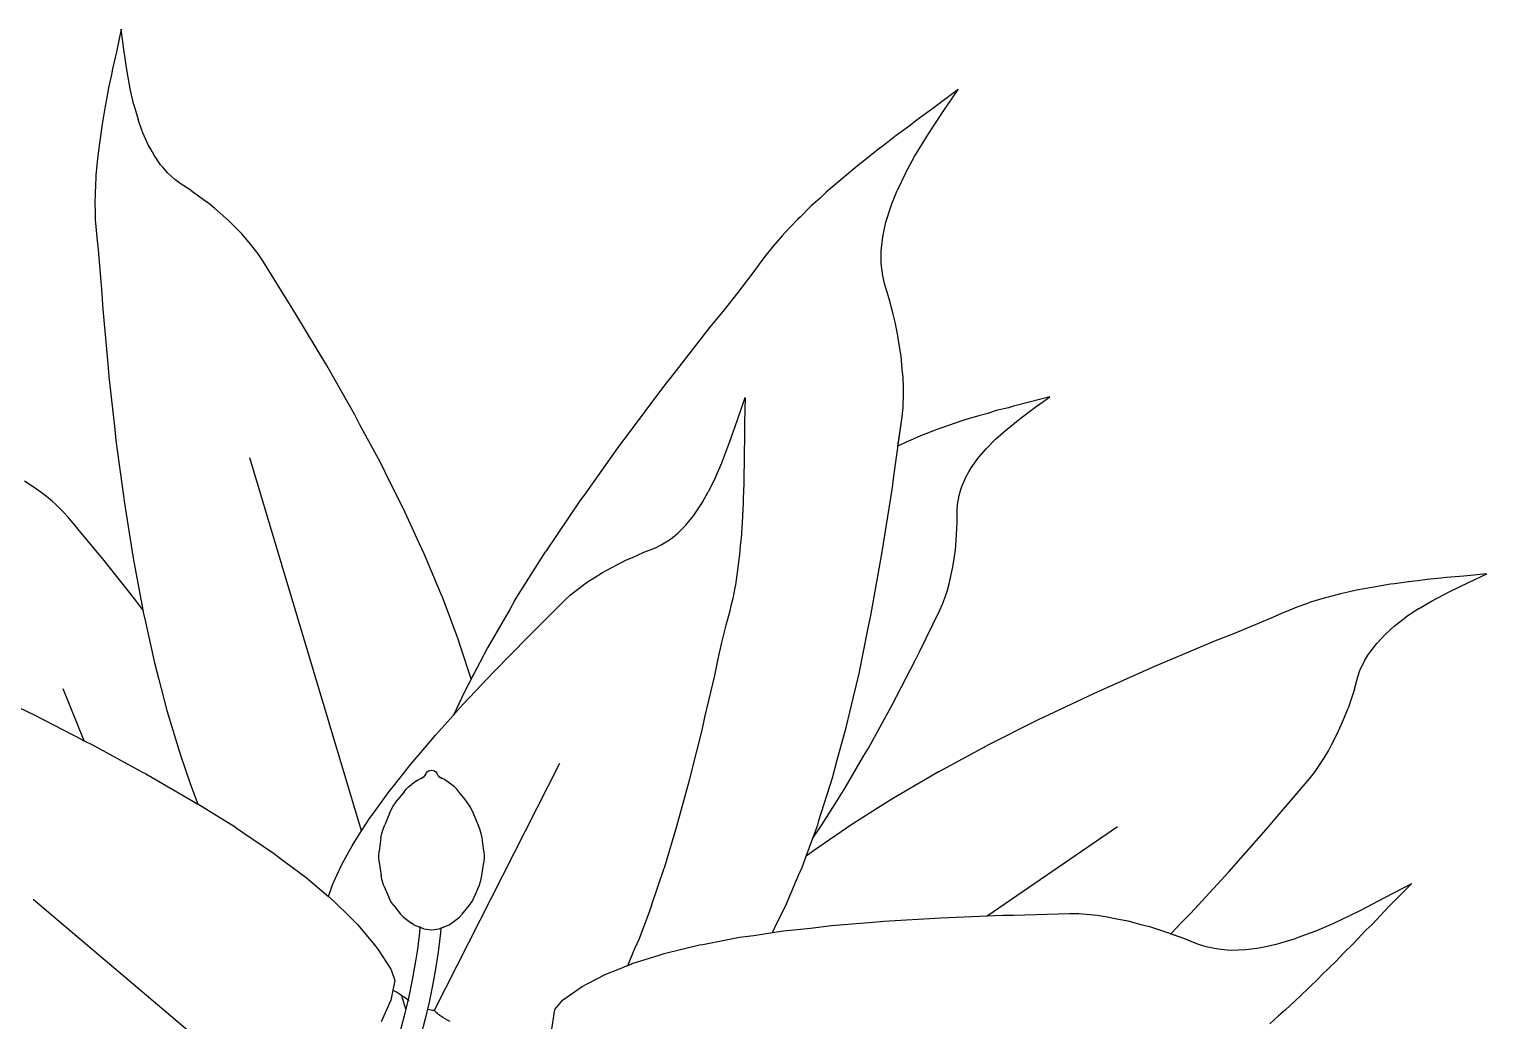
# Model space of a CAD drawing. Header units: metres. Extents: x 244.4 to 340.3, y -4.1 to 64.3.
# Drawn here: x 300.7541 to 301.2168, y 33.2972 to 33.6119 of the extents above; entities that cross this region are included whole.
import ezdxf

# ---------------------------------------------------------------- set-up
doc = ezdxf.new("R2010")
doc.units = ezdxf.units.M
doc.layers.add('Edges', color=7, linetype='Continuous')

msp = doc.modelspace()

# ---------------------------------------------------------------- linework, layer by layer
at = {"layer": 'Edges'}
for p, q in [((300.78333, 33.61191), (300.78179, 33.60476)), ((300.78415, 33.60547), (300.78333, 33.61191)), ((300.78508, 33.59898), (300.78415, 33.60547)), ((300.78179, 33.60476), (300.78054, 33.5993)), ((300.78025, 33.59753), (300.77929, 33.59331)), ((300.78054, 33.5993), (300.78025, 33.59753)), ((300.78626, 33.59249), (300.78508, 33.59898)), ((300.77929, 33.59331), (300.77878, 33.59025)), ((300.78732, 33.58786), (300.78626, 33.59249)), ((301.04898, 33.59275), (301.04138, 33.58706)), ((301.04422, 33.58573), (301.04898, 33.59275)), ((300.77817, 33.58747), (300.77746, 33.58298)), ((300.77878, 33.59025), (300.77817, 33.58747)), ((300.78732, 33.58786), (300.78866, 33.58324)), ((301.04138, 33.58706), (301.03554, 33.58283)), ((300.77746, 33.58298), (300.77721, 33.58175)), ((300.78989, 33.57982), (300.78866, 33.58324)), ((301.03554, 33.58283), (301.03374, 33.58136)), ((301.03955, 33.57865), (301.04422, 33.58573)), ((300.77721, 33.58175), (300.77636, 33.57576)), ((300.7902, 33.579), (300.78989, 33.57982)), ((300.79189, 33.57524), (300.7902, 33.579)), ((301.02926, 33.57815), (301.02618, 33.57565)), ((301.03374, 33.58136), (301.02926, 33.57815)), ((301.03517, 33.57145), (301.03955, 33.57865)), ((300.77636, 33.57576), (300.77575, 33.57089)), ((300.79269, 33.57378), (300.79189, 33.57524)), ((300.79377, 33.57188), (300.79269, 33.57378)), ((301.02326, 33.57354), (301.0188, 33.5699)), ((301.02618, 33.57565), (301.02326, 33.57354)), ((300.77559, 33.56865), (300.77529, 33.56571)), ((300.77575, 33.57089), (300.77559, 33.56865)), ((300.79582, 33.56889), (300.79377, 33.57188)), ((300.7965, 33.56808), (300.79582, 33.56889)), ((301.01754, 33.56897), (301.01172, 33.5641)), ((301.0188, 33.5699), (301.01754, 33.56897)), ((301.03227, 33.56619), (301.03517, 33.57145)), ((300.77529, 33.56571), (300.7751, 33.56166)), ((300.79801, 33.56636), (300.7965, 33.56808)), ((300.80035, 33.56419), (300.79801, 33.56636)), ((300.80201, 33.56295), (300.80035, 33.56419)), ((301.01172, 33.5641), (301.00709, 33.56015)), ((301.03227, 33.56619), (301.02967, 33.56074)), ((300.77503, 33.56067), (300.77495, 33.55584)), ((300.7751, 33.56166), (300.77503, 33.56067)), ((300.80546, 33.56069), (300.80201, 33.56295)), ((300.80546, 33.56069), (300.81055, 33.55699)), ((301.00709, 33.56015), (301.00507, 33.55822)), ((301.02798, 33.55652), (301.02967, 33.56074)), ((300.77495, 33.55584), (300.77499, 33.55484)), ((300.77499, 33.55484), (300.77506, 33.55125)), ((300.81296, 33.55506), (300.81055, 33.55699)), ((300.81474, 33.5535), (300.81296, 33.55506)), ((301.00236, 33.55582), (300.99884, 33.5523)), ((301.00507, 33.55822), (301.00236, 33.55582)), ((301.02608, 33.55065), (301.02758, 33.55552)), ((301.02758, 33.55552), (301.02798, 33.55652)), ((300.77506, 33.55125), (300.7753, 33.54825)), ((300.81748, 33.55107), (300.81474, 33.5535)), ((300.81993, 33.54861), (300.81748, 33.55107)), ((300.99796, 33.55148), (300.99393, 33.54724)), ((300.99884, 33.5523), (300.99796, 33.55148)), ((301.02562, 33.54864), (301.02608, 33.55065)), ((300.7753, 33.54825), (300.7754, 33.54681)), ((300.7754, 33.54681), (300.77593, 33.54185)), ((300.82155, 33.54694), (300.81993, 33.54861)), ((300.82341, 33.54483), (300.82155, 33.54694)), ((300.99315, 33.54631), (300.9903, 33.54309)), ((300.99393, 33.54724), (300.99315, 33.54631)), ((301.02458, 33.54161), (301.02509, 33.54603)), ((301.02509, 33.54603), (301.02562, 33.54864)), ((300.77593, 33.54185), (300.77652, 33.53559)), ((300.82436, 33.54366), (300.82341, 33.54483)), ((300.82675, 33.54059), (300.82436, 33.54366)), ((300.82823, 33.5384), (300.82675, 33.54059)), ((300.9903, 33.54309), (300.98809, 33.54025)), ((301.02455, 33.54031), (301.02458, 33.54161)), ((300.83702, 33.52424), (300.82823, 33.5384)), ((300.98702, 33.53893), (300.98354, 33.5342)), ((300.98809, 33.54025), (300.98702, 33.53893)), ((301.02459, 33.53752), (301.02455, 33.54031)), ((301.02505, 33.53365), (301.02459, 33.53752)), ((300.77652, 33.53559), (300.777, 33.52945)), ((300.98354, 33.5342), (300.97908, 33.52838)), ((301.02562, 33.53117), (301.02505, 33.53365)), ((300.777, 33.52945), (300.77742, 33.52306)), ((300.97908, 33.52838), (300.97468, 33.52284)), ((301.02709, 33.52634), (301.02562, 33.53117)), ((300.77742, 33.52306), (300.77895, 33.50682)), ((300.83878, 33.5215), (300.83702, 33.52424)), ((300.97468, 33.52284), (300.97006, 33.51725)), ((301.02831, 33.5215), (301.02709, 33.52634)), ((300.84853, 33.50515), (300.83878, 33.5215)), ((301.02897, 33.51891), (301.02831, 33.5215)), ((301.02973, 33.51526), (301.02897, 33.51891)), ((300.97006, 33.51725), (300.95876, 33.50264)), ((301.03018, 33.51245), (301.02973, 33.51526)), ((301.03087, 33.50815), (301.03018, 33.51245)), ((301.03125, 33.50405), (301.03087, 33.50815)), ((300.77895, 33.50682), (300.77938, 33.50165)), ((300.85743, 33.4895), (300.84853, 33.50515)), ((301.03149, 33.50133), (301.03125, 33.50405)), ((300.77938, 33.50165), (300.78127, 33.48492)), ((300.95876, 33.50264), (300.95514, 33.4981)), ((301.03162, 33.49806), (301.03149, 33.50133)), ((300.95514, 33.4981), (300.94391, 33.48303)), ((300.97899, 33.48798), (300.98138, 33.49503)), ((300.98138, 33.49503), (300.98119, 33.48686)), ((301.03149, 33.49186), (301.03159, 33.49631)), ((301.03159, 33.49631), (301.03162, 33.49806)), ((301.07808, 33.49523), (301.07154, 33.49352)), ((301.07331, 33.49181), (301.07808, 33.49523)), ((301.0312, 33.48885), (301.03149, 33.49186)), ((301.05836, 33.49), (301.05583, 33.48936)), ((301.06107, 33.49085), (301.05836, 33.49)), ((301.06494, 33.49179), (301.06107, 33.49085)), ((301.06651, 33.49229), (301.06494, 33.49179)), ((301.07154, 33.49352), (301.06651, 33.49229)), ((301.06858, 33.48829), (301.07331, 33.49181)), ((300.85909, 33.48634), (300.85743, 33.4895)), ((300.86556, 33.47435), (300.85909, 33.48634)), ((300.97656, 33.48104), (300.97899, 33.48798)), ((300.98119, 33.48686), (300.98118, 33.48073)), ((301.02855, 33.47009), (301.0312, 33.48885)), ((301.02988, 33.47953), (301.0312, 33.48885)), ((301.04558, 33.48606), (301.0414, 33.48459)), ((301.05078, 33.48781), (301.04558, 33.48606)), ((301.05188, 33.48811), (301.05078, 33.48781)), ((301.05583, 33.48936), (301.05188, 33.48811)), ((301.06399, 33.48459), (301.06858, 33.48829)), ((300.78127, 33.48492), (300.78163, 33.48137)), ((300.78163, 33.48137), (300.78399, 33.46381)), ((300.94391, 33.48303), (300.94152, 33.47991)), ((300.97396, 33.47429), (300.97656, 33.48104)), ((300.98118, 33.48073), (300.98106, 33.47875)), ((301.03294, 33.48103), (301.02988, 33.47953)), ((301.03376, 33.48137), (301.03294, 33.48103)), ((301.03706, 33.48286), (301.03376, 33.48137)), ((301.03954, 33.4838), (301.03706, 33.48286)), ((301.0414, 33.48459), (301.03954, 33.4838)), ((301.06084, 33.48177), (301.05784, 33.47872)), ((301.06084, 33.48177), (301.06399, 33.48459)), ((300.85963, 33.35751), (300.82413, 33.47585)), ((300.94152, 33.47991), (300.93022, 33.46404)), ((300.98106, 33.47875), (300.9811, 33.47411)), ((301.05315, 33.4727), (301.05526, 33.47567)), ((301.05526, 33.47567), (301.05576, 33.47626)), ((301.05576, 33.47626), (301.05784, 33.47872)), ((300.86867, 33.46803), (300.86556, 33.47435)), ((300.97194, 33.46962), (300.97396, 33.47429)), ((300.9811, 33.47411), (300.98093, 33.47076)), ((301.05146, 33.46974), (301.0524, 33.47142)), ((301.0524, 33.47142), (301.05315, 33.4727)), ((300.75539, 33.46671), (300.7526, 33.46848)), ((300.7579, 33.46487), (300.75539, 33.46671)), ((300.8729, 33.45966), (300.86867, 33.46803)), ((300.97194, 33.46962), (300.96968, 33.46506)), ((300.98095, 33.46775), (300.98072, 33.46294)), ((300.98093, 33.47076), (300.98095, 33.46775)), ((301.02478, 33.44538), (301.02811, 33.46646)), ((301.02811, 33.46646), (301.02855, 33.47009)), ((301.04986, 33.46588), (301.05016, 33.46678)), ((301.05016, 33.46678), (301.05146, 33.46974)), ((300.75956, 33.46363), (300.7579, 33.46487)), ((300.76148, 33.46204), (300.75956, 33.46363)), ((300.76245, 33.46113), (300.76148, 33.46204)), ((300.78399, 33.46381), (300.7842, 33.46216)), ((300.7842, 33.46216), (300.7871, 33.444)), ((300.92915, 33.46258), (300.91804, 33.44609)), ((300.93022, 33.46404), (300.92915, 33.46258)), ((300.96779, 33.46176), (300.96968, 33.46506)), ((300.98072, 33.46294), (300.98073, 33.46165)), ((301.04878, 33.46105), (301.04928, 33.4639)), ((301.04928, 33.4639), (301.04986, 33.46588)), ((300.76492, 33.45879), (300.76245, 33.46113)), ((300.76646, 33.45709), (300.76492, 33.45879)), ((300.87724, 33.45018), (300.8729, 33.45966)), ((300.9639, 33.45618), (300.96496, 33.45751)), ((300.96496, 33.45751), (300.96734, 33.46099)), ((300.96734, 33.46099), (300.96779, 33.46176)), ((300.98073, 33.46165), (300.98038, 33.45537)), ((301.04866, 33.45915), (301.04878, 33.46105)), ((301.04867, 33.45532), (301.04866, 33.45915)), ((300.77565, 33.44596), (300.76646, 33.45709)), ((300.95996, 33.45195), (300.9625, 33.45451)), ((300.9625, 33.45451), (300.9639, 33.45618)), ((300.98038, 33.45537), (300.98008, 33.45038)), ((301.04849, 33.45156), (301.04867, 33.45532)), ((300.87946, 33.44542), (300.87724, 33.45018)), ((300.95291, 33.44736), (300.95474, 33.44825)), ((300.95474, 33.44825), (300.95738, 33.4499)), ((300.95738, 33.4499), (300.95915, 33.45127)), ((300.95915, 33.45127), (300.95996, 33.45195)), ((300.97982, 33.4481), (300.9796, 33.44517)), ((300.98008, 33.45038), (300.97982, 33.4481)), ((301.04813, 33.44673), (301.04839, 33.44954)), ((301.04839, 33.44954), (301.04849, 33.45156)), ((300.77748, 33.44382), (300.77565, 33.44596)), ((300.78767, 33.43099), (300.77748, 33.44382)), ((300.7871, 33.444), (300.79017, 33.42768)), ((300.88473, 33.43285), (300.87946, 33.44542)), ((300.9082, 33.43049), (300.91804, 33.44609)), ((300.94105, 33.44218), (300.94367, 33.44346)), ((300.94367, 33.44346), (300.94559, 33.44429)), ((300.94559, 33.44429), (300.94919, 33.44591)), ((300.94919, 33.44591), (300.95291, 33.44736)), ((300.9796, 33.44517), (300.97908, 33.44116)), ((301.0213, 33.4258), (301.02478, 33.44538)), ((301.04735, 33.44134), (301.04782, 33.44461)), ((301.04782, 33.44461), (301.04813, 33.44673)), ((300.93344, 33.43782), (300.93613, 33.43951)), ((300.93613, 33.43951), (300.9391, 33.4411)), ((300.9391, 33.4411), (300.94105, 33.44218)), ((300.97899, 33.44019), (300.97827, 33.43556)), ((300.97908, 33.44116), (300.97899, 33.44019)), ((301.0467, 33.4383), (301.04735, 33.44134)), ((301.21683, 33.43909), (301.20955, 33.43838)), ((301.21095, 33.43635), (301.21683, 33.43909)), ((300.92597, 33.43244), (300.92964, 33.4353)), ((300.92964, 33.4353), (300.93168, 33.43673)), ((300.93168, 33.43673), (300.93344, 33.43782)), ((300.97806, 33.4346), (300.97744, 33.43125)), ((300.97827, 33.43556), (300.97806, 33.4346)), ((301.04557, 33.43388), (301.04624, 33.43627)), ((301.04624, 33.43627), (301.0467, 33.4383)), ((301.18027, 33.43473), (301.17545, 33.43384)), ((301.18624, 33.43575), (301.18027, 33.43473)), ((301.18748, 33.43588), (301.18624, 33.43575)), ((301.19197, 33.43657), (301.18748, 33.43588)), ((301.19481, 33.43684), (301.19197, 33.43657)), ((301.19788, 33.43729), (301.19481, 33.43684)), ((301.20219, 33.43765), (301.19788, 33.43729)), ((301.20397, 33.43792), (301.20219, 33.43765)), ((301.20955, 33.43838), (301.20397, 33.43792)), ((301.20504, 33.43349), (301.21095, 33.43635)), ((300.79017, 33.42768), (300.78767, 33.43099)), ((300.88525, 33.43162), (300.88473, 33.43285)), ((300.89023, 33.41839), (300.88525, 33.43162)), ((300.9082, 33.43049), (300.90677, 33.42799)), ((300.91439, 33.42097), (300.92431, 33.43093)), ((300.92431, 33.43093), (300.92597, 33.43244)), ((300.97744, 33.43125), (300.97675, 33.42848)), ((301.04309, 33.4273), (301.04401, 33.42941)), ((301.04401, 33.42941), (301.04514, 33.43262)), ((301.04514, 33.43262), (301.04557, 33.43388)), ((301.15993, 33.42968), (301.15652, 33.42852)), ((301.16087, 33.43003), (301.15993, 33.42968)), ((301.16549, 33.43142), (301.16087, 33.43003)), ((301.16645, 33.43165), (301.16549, 33.43142)), ((301.17037, 33.4327), (301.16645, 33.43165)), ((301.17326, 33.43331), (301.17037, 33.4327)), ((301.17545, 33.43384), (301.17326, 33.43331)), ((301.19513, 33.42798), (301.19922, 33.43039)), ((301.19922, 33.43039), (301.20504, 33.43349)), ((300.79017, 33.42768), (300.79031, 33.42694)), ((300.79031, 33.42694), (300.79091, 33.42428)), ((300.90677, 33.42799), (300.89957, 33.41561)), ((300.97646, 33.42719), (300.97524, 33.42277)), ((300.97675, 33.42848), (300.97646, 33.42719)), ((301.02046, 33.42196), (301.0213, 33.4258)), ((301.03668, 33.41437), (301.04309, 33.4273)), ((301.14784, 33.42484), (301.14205, 33.42238)), ((301.1524, 33.42685), (301.14784, 33.42484)), ((301.15374, 33.42738), (301.1524, 33.42685)), ((301.15652, 33.42852), (301.15374, 33.42738)), ((301.18825, 33.42308), (301.19114, 33.42529)), ((301.19513, 33.42798), (301.19114, 33.42529)), ((300.79091, 33.42428), (300.79387, 33.41085)), ((300.91245, 33.41913), (300.91439, 33.42097)), ((300.97524, 33.42277), (300.97386, 33.41732)), ((301.01754, 33.40745), (301.02046, 33.42196)), ((301.14205, 33.42238), (301.13635, 33.42005)), ((301.1845, 33.41978), (301.18756, 33.42254)), ((301.18756, 33.42254), (301.18825, 33.42308)), ((300.891, 33.41602), (300.89023, 33.41839)), ((300.89439, 33.40572), (300.891, 33.41602)), ((300.89957, 33.41561), (300.89715, 33.41096)), ((300.9016, 33.40799), (300.91245, 33.41913)), ((300.97386, 33.41732), (300.97268, 33.41212)), ((301.13039, 33.41771), (301.11538, 33.41131)), ((301.13635, 33.42005), (301.13039, 33.41771)), ((301.17965, 33.41411), (301.18187, 33.41697)), ((301.18187, 33.41697), (301.18335, 33.41858)), ((301.18335, 33.41858), (301.1845, 33.41978)), ((300.89715, 33.41096), (300.89212, 33.40141)), ((300.89715, 33.41096), (300.89439, 33.40572)), ((300.97268, 33.41212), (300.97161, 33.40685)), ((301.02792, 33.39729), (301.03547, 33.41183)), ((301.03547, 33.41183), (301.03668, 33.41437)), ((301.11538, 33.41131), (301.11059, 33.40933)), ((301.17654, 33.40837), (301.1779, 33.41125)), ((301.1779, 33.41125), (301.17908, 33.41322)), ((301.17908, 33.41322), (301.17965, 33.41411)), ((300.79387, 33.41085), (300.79515, 33.40597)), ((300.89184, 33.39767), (300.9016, 33.40799)), ((300.97161, 33.40685), (300.96846, 33.39354)), ((301.01572, 33.40003), (301.01754, 33.40745)), ((301.11059, 33.40933), (301.09522, 33.40244)), ((301.17477, 33.40244), (301.17587, 33.40641)), ((301.17587, 33.40641), (301.17654, 33.40837)), ((300.77151, 33.38612), (300.76488, 33.40254)), ((300.79515, 33.40597), (300.7978, 33.39571)), ((301.09522, 33.40244), (301.09195, 33.40102)), ((301.17477, 33.40244), (301.17279, 33.39646)), ((300.89212, 33.40141), (300.88879, 33.39422)), ((300.89, 33.39556), (300.89184, 33.39767)), ((301.01348, 33.39029), (301.01572, 33.40003)), ((301.02051, 33.38378), (301.02792, 33.39729)), ((301.09195, 33.40102), (301.07595, 33.39343)), ((300.75082, 33.39667), (300.75566, 33.39437)), ((300.75566, 33.39437), (300.77104, 33.38636)), ((300.7978, 33.39571), (300.80209, 33.38149)), ((300.88305, 33.38792), (300.88879, 33.39422)), ((300.88879, 33.39422), (300.89, 33.39556)), ((300.96846, 33.39354), (300.96757, 33.38942)), ((301.07443, 33.39273), (301.05801, 33.38445)), ((301.07595, 33.39343), (301.07443, 33.39273)), ((301.17073, 33.39141), (301.17168, 33.39357)), ((301.17168, 33.39357), (301.17279, 33.39646)), ((300.87966, 33.38382), (300.88305, 33.38792)), ((300.96757, 33.38942), (300.96421, 33.37618)), ((301.01051, 33.37961), (301.01348, 33.39029)), ((301.16765, 33.38498), (301.16925, 33.38806)), ((301.16925, 33.38806), (301.17073, 33.39141)), ((300.77104, 33.38636), (300.77151, 33.38612)), ((300.77151, 33.38612), (300.77423, 33.38478)), ((300.77423, 33.38478), (300.78968, 33.37635)), ((300.87522, 33.3787), (300.87966, 33.38382)), ((301.01895, 33.38117), (301.02051, 33.38378)), ((301.04273, 33.3762), (301.05801, 33.38445)), ((301.16655, 33.38292), (301.16765, 33.38498)), ((300.80209, 33.38149), (300.80523, 33.3725)), ((300.8706, 33.37277), (300.87522, 33.3787)), ((300.88276, 33.30061), (300.92255, 33.37904)), ((301.00911, 33.37431), (301.01051, 33.37961)), ((301.01312, 33.37115), (301.01895, 33.38117)), ((301.16209, 33.37605), (301.16428, 33.37925)), ((301.16428, 33.37925), (301.16511, 33.38051)), ((301.16511, 33.38051), (301.16655, 33.38292)), ((300.78968, 33.37635), (300.79109, 33.37561)), ((300.79109, 33.37561), (300.80628, 33.36683)), ((300.87724, 33.3735), (300.87787, 33.37389)), ((300.87787, 33.37389), (300.87854, 33.3742)), ((300.87849, 33.37398), (300.87899, 33.3744)), ((300.87854, 33.3742), (300.87899, 33.3744)), ((300.87899, 33.3744), (300.87902, 33.37442)), ((300.87902, 33.37442), (300.87906, 33.37446)), ((300.87906, 33.37446), (300.87957, 33.375)), ((300.87918, 33.3745), (300.87906, 33.37446)), ((300.87918, 33.3745), (300.87907, 33.37436)), ((300.87923, 33.37455), (300.87918, 33.3745)), ((300.87957, 33.375), (300.87923, 33.37455)), ((300.87946, 33.3747), (300.87923, 33.37455)), ((300.87957, 33.375), (300.87964, 33.37508)), ((300.87964, 33.37508), (300.88015, 33.37585)), ((300.88003, 33.37558), (300.87964, 33.37508)), ((300.88015, 33.37585), (300.88045, 33.37623)), ((300.88045, 33.37623), (300.88085, 33.37653)), ((300.88085, 33.37653), (300.8813, 33.37671)), ((300.8813, 33.37671), (300.8818, 33.37678)), ((300.8818, 33.37678), (300.88229, 33.37671)), ((300.88229, 33.37671), (300.88275, 33.37653)), ((300.88275, 33.37653), (300.88315, 33.37623)), ((300.88315, 33.37623), (300.88345, 33.37585)), ((300.88395, 33.37508), (300.88345, 33.37585)), ((300.88402, 33.375), (300.88395, 33.37508)), ((300.88454, 33.37446), (300.88402, 33.375)), ((300.88437, 33.37455), (300.88402, 33.375)), ((300.88437, 33.37455), (300.88414, 33.3747)), ((300.88441, 33.3745), (300.88437, 33.37455)), ((300.88452, 33.37436), (300.88441, 33.3745)), ((300.88454, 33.37446), (300.88441, 33.3745)), ((300.88458, 33.37442), (300.88454, 33.37446)), ((300.88461, 33.3744), (300.88458, 33.37442)), ((300.88506, 33.3742), (300.88461, 33.3744)), ((300.88511, 33.37398), (300.88461, 33.3744)), ((300.88573, 33.37389), (300.88506, 33.3742)), ((300.88636, 33.3735), (300.88573, 33.37389)), ((300.96421, 33.37618), (300.96358, 33.37345)), ((301.0048, 33.36076), (301.00911, 33.37431)), ((301.04039, 33.37482), (301.02849, 33.36791)), ((301.04273, 33.3762), (301.04039, 33.37482)), ((301.14963, 33.36128), (301.16045, 33.37396)), ((301.16045, 33.37396), (301.16209, 33.37605)), ((300.80523, 33.3725), (300.80676, 33.36818)), ((300.86289, 33.36242), (300.86833, 33.36997)), ((300.86833, 33.36997), (300.8706, 33.37277)), ((300.87307, 33.36994), (300.87111, 33.36745)), ((300.87307, 33.36994), (300.87377, 33.37073)), ((300.87377, 33.37073), (300.87453, 33.37144)), ((300.87453, 33.37144), (300.87535, 33.37209)), ((300.87724, 33.3735), (300.87535, 33.37209)), ((300.88824, 33.37209), (300.88636, 33.3735)), ((300.88907, 33.37144), (300.88824, 33.37209)), ((300.88983, 33.37073), (300.88907, 33.37144)), ((300.89052, 33.36994), (300.88983, 33.37073)), ((300.89248, 33.36745), (300.89052, 33.36994)), ((300.96358, 33.37345), (300.95992, 33.36008)), ((301.0099, 33.36612), (301.01312, 33.37115)), ((300.80628, 33.36683), (300.80765, 33.36599)), ((300.80676, 33.36818), (300.80765, 33.36599)), ((300.81975, 33.3585), (300.80765, 33.36599)), ((300.86903, 33.3642), (300.86965, 33.36533)), ((300.86965, 33.36533), (300.87034, 33.36642)), ((300.87034, 33.36642), (300.87111, 33.36745)), ((300.89326, 33.36642), (300.89248, 33.36745)), ((300.89395, 33.36533), (300.89326, 33.36642)), ((300.89456, 33.3642), (300.89395, 33.36533)), ((301.00572, 33.35941), (301.0099, 33.36612)), ((301.02423, 33.36522), (301.01526, 33.35957)), ((301.02849, 33.36791), (301.02423, 33.36522)), ((300.85963, 33.35751), (300.86237, 33.36173)), ((300.86237, 33.36173), (300.86289, 33.36242)), ((300.8685, 33.36303), (300.86696, 33.35942)), ((300.8685, 33.36303), (300.86903, 33.3642)), ((300.8951, 33.36303), (300.89456, 33.3642)), ((300.89663, 33.35942), (300.8951, 33.36303)), ((300.95992, 33.36008), (300.95961, 33.35886)), ((301.0044, 33.35946), (301.0048, 33.36076)), ((301.14756, 33.35878), (301.14963, 33.36128)), ((300.81975, 33.3585), (300.82178, 33.35709)), ((300.82178, 33.35709), (300.83165, 33.35045)), ((300.85742, 33.35411), (300.85963, 33.35751)), ((300.86571, 33.35529), (300.86604, 33.35669)), ((300.86604, 33.35669), (300.86646, 33.35807)), ((300.86646, 33.35807), (300.86696, 33.35942)), ((300.89714, 33.35807), (300.89663, 33.35942)), ((300.89756, 33.35669), (300.89714, 33.35807)), ((300.89789, 33.35529), (300.89756, 33.35669)), ((300.95961, 33.35886), (300.95564, 33.34563)), ((301.00286, 33.35524), (301.0044, 33.35946)), ((301.00286, 33.35524), (301.00572, 33.35941)), ((301.01526, 33.35957), (301.00302, 33.35116)), ((301.05825, 33.33053), (301.09962, 33.35885)), ((301.13495, 33.34452), (301.14756, 33.35878)), ((300.85344, 33.34701), (300.85665, 33.35271)), ((300.85665, 33.35271), (300.85742, 33.35411)), ((300.86507, 33.34933), (300.86514, 33.35109)), ((300.86571, 33.35529), (300.86514, 33.35109)), ((300.89846, 33.35109), (300.89789, 33.35529)), ((300.89846, 33.35109), (300.89853, 33.34933)), ((301.00072, 33.34943), (301.00286, 33.35524)), ((301.00302, 33.35116), (301.00072, 33.34943)), ((300.83165, 33.35045), (300.83511, 33.34782)), ((300.83511, 33.34782), (300.84203, 33.34266)), ((300.8519, 33.34369), (300.85344, 33.34701)), ((300.86521, 33.34757), (300.86507, 33.34933)), ((300.86521, 33.34757), (300.86578, 33.34339)), ((300.89782, 33.34339), (300.89839, 33.34757)), ((300.89853, 33.34933), (300.89839, 33.34757)), ((300.99944, 33.34593), (301.00072, 33.34943)), ((300.84203, 33.34266), (300.84906, 33.33668)), ((300.85036, 33.34033), (300.8519, 33.34369)), ((300.86613, 33.34172), (300.86578, 33.34339)), ((300.86669, 33.34011), (300.86613, 33.34172)), ((300.89691, 33.34011), (300.89747, 33.34172)), ((300.89747, 33.34172), (300.89782, 33.34339)), ((300.95169, 33.33381), (300.95564, 33.34563)), ((300.99418, 33.33362), (300.99844, 33.34361)), ((300.99844, 33.34361), (300.99944, 33.34593)), ((301.12275, 33.33128), (301.13495, 33.34452)), ((300.84906, 33.33668), (300.85036, 33.34033)), ((300.86669, 33.34011), (300.86825, 33.33643)), ((300.89535, 33.33643), (300.89691, 33.34011)), ((301.18466, 33.33642), (301.193, 33.34085)), ((301.193, 33.34085), (301.18572, 33.33347)), ((300.84064, 33.26361), (300.75533, 33.3357)), ((300.84906, 33.33668), (300.85093, 33.3351)), ((300.85093, 33.3351), (300.8561, 33.33002)), ((300.86894, 33.33508), (300.86825, 33.33643)), ((300.86981, 33.33383), (300.86894, 33.33508)), ((300.86981, 33.33383), (300.87201, 33.33104)), ((300.89158, 33.33104), (300.89378, 33.33383)), ((300.89378, 33.33383), (300.89466, 33.33508)), ((300.89466, 33.33508), (300.89535, 33.33643)), ((300.95169, 33.33381), (300.95098, 33.332)), ((300.99147, 33.32818), (300.99418, 33.33362)), ((301.17636, 33.33212), (301.18466, 33.33642)), ((301.18572, 33.33347), (301.18037, 33.32781)), ((300.8561, 33.33002), (300.85837, 33.32774)), ((300.85837, 33.32774), (300.86365, 33.32147)), ((300.87288, 33.33016), (300.87201, 33.33104)), ((300.87288, 33.33016), (300.87549, 33.3282)), ((300.87621, 33.3277), (300.87549, 33.3282)), ((300.87621, 33.3277), (300.87813, 33.32693)), ((300.88469, 33.32662), (300.88739, 33.3277)), ((300.88477, 33.32665), (300.88739, 33.3277)), ((300.88739, 33.3277), (300.88811, 33.3282)), ((300.88811, 33.3282), (300.89072, 33.33016)), ((300.89072, 33.33016), (300.89158, 33.33104)), ((300.95098, 33.332), (300.94768, 33.32323)), ((300.99, 33.32524), (300.99147, 33.32818)), ((301.00883, 33.3275), (301.02191, 33.3285)), ((301.02191, 33.3285), (301.02544, 33.32886)), ((301.02544, 33.32886), (301.04345, 33.3299)), ((301.04345, 33.3299), (301.05825, 33.33053)), ((301.05825, 33.33053), (301.06319, 33.33074)), ((301.06319, 33.33074), (301.06658, 33.33075)), ((301.06658, 33.33075), (301.08443, 33.33131)), ((301.08443, 33.33131), (301.08728, 33.33126)), ((301.08728, 33.33126), (301.09316, 33.33071)), ((301.09316, 33.33071), (301.09629, 33.33025)), ((301.09629, 33.33025), (301.09887, 33.32973)), ((301.09887, 33.32973), (301.10283, 33.32894)), ((301.10283, 33.32894), (301.10696, 33.32783)), ((301.10696, 33.32783), (301.1097, 33.32713)), ((301.1165, 33.32486), (301.12024, 33.32874)), ((301.12024, 33.32874), (301.12275, 33.33128)), ((301.16215, 33.32558), (301.16809, 33.32815)), ((301.16809, 33.32815), (301.17636, 33.33212)), ((301.18037, 33.32781), (301.17854, 33.32608)), ((300.87796, 33.3252), (300.87731, 33.31992)), ((300.87813, 33.32693), (300.87796, 33.3252)), ((300.87815, 33.32713), (300.87813, 33.32693)), ((300.87813, 33.32693), (300.87891, 33.32662)), ((300.87933, 33.32647), (300.87891, 33.32662)), ((300.87933, 33.32647), (300.8818, 33.32615)), ((300.8818, 33.32615), (300.88426, 33.32647)), ((300.88463, 33.32514), (300.88398, 33.31984)), ((300.88426, 33.32647), (300.88469, 33.32662)), ((300.88477, 33.32665), (300.88463, 33.32514)), ((300.94768, 33.32323), (300.94629, 33.3201)), ((300.96798, 33.32149), (300.97959, 33.32373)), ((300.97959, 33.32373), (300.98413, 33.32434)), ((300.98413, 33.32434), (300.99, 33.32524)), ((300.99, 33.32524), (300.99356, 33.32579)), ((300.99356, 33.32579), (301.00213, 33.32666)), ((301.00213, 33.32666), (301.00883, 33.3275)), ((301.1097, 33.32713), (301.11324, 33.32603)), ((301.11324, 33.32603), (301.11573, 33.32513)), ((301.11573, 33.32513), (301.12048, 33.32349)), ((301.1165, 33.32486), (301.12048, 33.32349)), ((301.12048, 33.32349), (301.12518, 33.32159)), ((301.15146, 33.32194), (301.15609, 33.32334)), ((301.16215, 33.32558), (301.15609, 33.32334)), ((301.17854, 33.32608), (301.17452, 33.32176)), ((300.86365, 33.32147), (300.86473, 33.32001)), ((300.86473, 33.32001), (300.86891, 33.3136)), ((300.87731, 33.31992), (300.87663, 33.31548)), ((300.88387, 33.319), (300.88307, 33.31371)), ((300.88398, 33.31984), (300.88387, 33.319)), ((300.94629, 33.3201), (300.94397, 33.31473)), ((300.95376, 33.31795), (300.95569, 33.31856)), ((300.95569, 33.31856), (300.9669, 33.3213)), ((300.9669, 33.3213), (300.96798, 33.32149)), ((301.12518, 33.32159), (301.12764, 33.32082)), ((301.12764, 33.32082), (301.13152, 33.32004)), ((301.13152, 33.32004), (301.13434, 33.31976)), ((301.13434, 33.31976), (301.13568, 33.31969)), ((301.13568, 33.31969), (301.14027, 33.31984)), ((301.14027, 33.31984), (301.14301, 33.32017)), ((301.14301, 33.32017), (301.14515, 33.32047)), ((301.14515, 33.32047), (301.15037, 33.32162)), ((301.15037, 33.32162), (301.15146, 33.32194)), ((301.17145, 33.31881), (301.16885, 33.31601)), ((301.17452, 33.32176), (301.17145, 33.31881)), ((300.87663, 33.31548), (300.87569, 33.3102)), ((300.88307, 33.31371), (300.88213, 33.30841)), ((300.93716, 33.31199), (300.94151, 33.31375)), ((300.94151, 33.31375), (300.94583, 33.31548)), ((300.94397, 33.31473), (300.94583, 33.31548)), ((300.94583, 33.31548), (300.95376, 33.31795)), ((301.16885, 33.31601), (301.16445, 33.31177)), ((300.86891, 33.3136), (300.86913, 33.31309)), ((300.86913, 33.31309), (300.8702, 33.30999)), ((300.8702, 33.30999), (300.86956, 33.30699)), ((300.87569, 33.3102), (300.8746, 33.30492)), ((300.93125, 33.30894), (300.93716, 33.31199)), ((301.16333, 33.31056), (301.15754, 33.30506)), ((301.16445, 33.31177), (301.16333, 33.31056)), ((300.86956, 33.30699), (300.86886, 33.30374)), ((300.87066, 33.30632), (300.86956, 33.30699)), ((300.87195, 33.30549), (300.87066, 33.30632)), ((300.87241, 33.30519), (300.87195, 33.30549)), ((300.87367, 33.30097), (300.87241, 33.30519)), ((300.87315, 33.30469), (300.87241, 33.30519)), ((300.87426, 33.30391), (300.87315, 33.30469)), ((300.8746, 33.30492), (300.87367, 33.30097)), ((300.88213, 33.30841), (300.88103, 33.30312)), ((300.92343, 33.3038), (300.92968, 33.30809)), ((300.92968, 33.30809), (300.93125, 33.30894)), ((301.15754, 33.30506), (301.15292, 33.30072)), ((300.86886, 33.30374), (300.86581, 33.29693)), ((300.87367, 33.30097), (300.87337, 33.29965)), ((300.87372, 33.30081), (300.87367, 33.30097)), ((300.87435, 33.30384), (300.87426, 33.30391)), ((300.87442, 33.30379), (300.87435, 33.30384)), ((300.87468, 33.3036), (300.87454, 33.3037)), ((300.88056, 33.30096), (300.87979, 33.29783)), ((300.88039, 33.30101), (300.88056, 33.30096)), ((300.88103, 33.30312), (300.88056, 33.30096)), ((300.88056, 33.30096), (300.88114, 33.3008)), ((300.88114, 33.3008), (300.88166, 33.30068)), ((300.88166, 33.30068), (300.88211, 33.30061)), ((300.88211, 33.30061), (300.88248, 33.30059)), ((300.88248, 33.30059), (300.88276, 33.30061)), ((300.88281, 33.30041), (300.88276, 33.30061)), ((300.88298, 33.30015), (300.88281, 33.30041)), ((300.88327, 33.29985), (300.88298, 33.30015)), ((300.88366, 33.2995), (300.88327, 33.29985)), ((300.92004, 33.29454), (300.92096, 33.30087)), ((300.92096, 33.30087), (300.92304, 33.3034)), ((300.92304, 33.3034), (300.92343, 33.3038)), ((301.15292, 33.30072), (301.15069, 33.29883)), ((300.87337, 33.29965), (300.87198, 33.29438)), ((300.87979, 33.29783), (300.87841, 33.29255)), ((300.88015, 33.29886), (300.88016, 33.29882)), ((300.88416, 33.29911), (300.88366, 33.2995)), ((300.88475, 33.2987), (300.88416, 33.29911)), ((300.88541, 33.29827), (300.88475, 33.2987)), ((300.88614, 33.29783), (300.88541, 33.29827)), ((300.88692, 33.29739), (300.88614, 33.29783)), ((300.88773, 33.29696), (300.88692, 33.29739)), ((301.15069, 33.29883), (301.14793, 33.29631))]:
    msp.add_line(p, q, dxfattribs=at)

doc.saveas('drawing.dxf')
